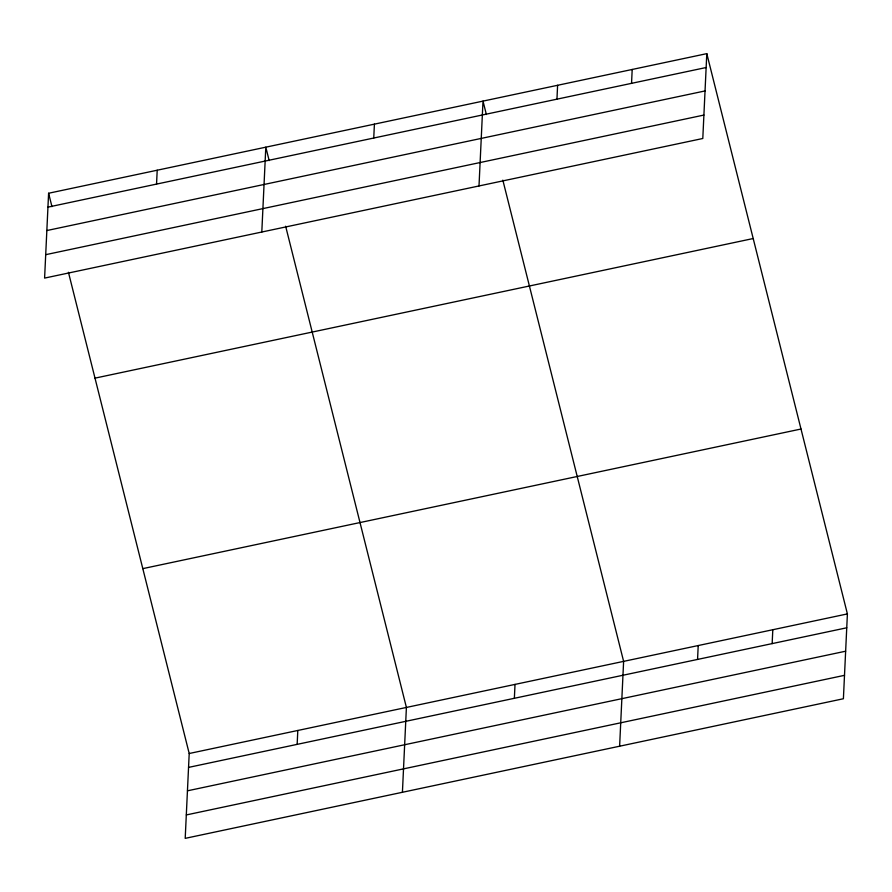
<?xml version="1.0" encoding="UTF-8"?>
<svg xmlns="http://www.w3.org/2000/svg" width="892" height="892" viewBox="0 0 892 892"><rect width="100%" height="100%" fill="white"/><g stroke="black" fill="none" stroke-linecap="round" stroke-linejoin="round"><path stroke-width="1.34" d="M48.603 193.252L44.6 278.092L702.796 138.494L706.798 53.643L48.603 193.252L51.959 206.643M156.546 184.098L157.204 170.216M68.439 272.294L189.204 753.506L185.201 838.357L843.397 698.748L847.4 613.908L706.798 53.643M261.802 232.031L265.805 147.18L269.172 160.582M297.159 744.363L297.805 730.481M373.748 138.026L374.406 124.144M402.415 792.286L406.406 707.445L285.641 226.222M479.004 185.96L483.007 101.108L486.374 114.511M514.361 698.291L515.019 684.409M556.954 99.168L557.6 85.286M631.547 83.346L632.194 69.465M619.617 746.214L623.619 661.373L502.843 180.151M697.555 659.433L698.213 645.552M772.149 643.611L772.807 629.73M47.945 207.134L706.141 67.524M46.841 230.549L705.037 90.939M45.704 254.677L703.899 115.068M94.998 378.141L753.194 238.532M142.809 568.628L801.005 429.019M189.204 753.506L847.4 613.908M188.558 767.399L846.742 627.79M187.454 790.814L845.638 651.205M186.316 814.942L844.501 675.333"/></g></svg>
